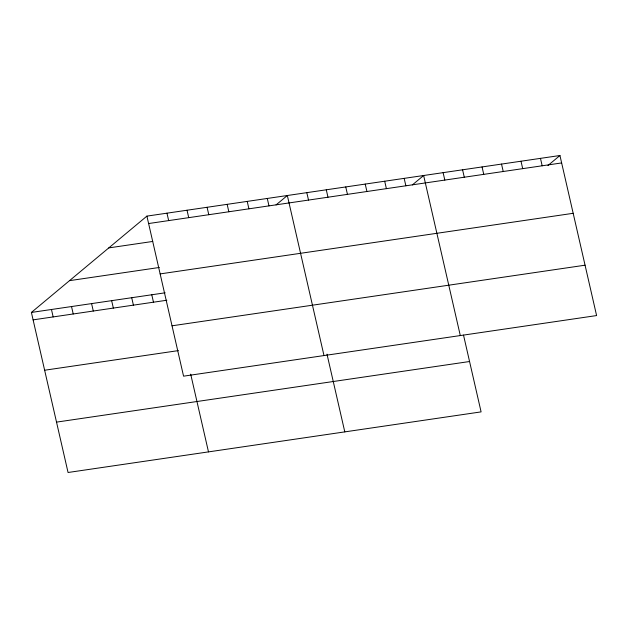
<?xml version="1.0" encoding="UTF-8"?>
<svg xmlns="http://www.w3.org/2000/svg" width="628" height="628" viewBox="0 0 628 628"><rect width="100%" height="100%" fill="white"/><g stroke="black" fill="none" stroke-linecap="round" stroke-linejoin="round"><path stroke-width="0.94" d="M463.511 335.093L481.095 411.882L68.059 472.491L31.4 312.438L146.905 216.118L559.941 155.508L596.6 315.562L183.564 376.172L146.905 216.118M276.045 204.932L287.334 195.512L323.993 355.566M412.345 184.93L423.641 175.51L460.3 335.564M547.946 165.517L559.941 155.508M148.601 223.544L561.644 162.935M108.785 247.903L152.73 241.45M69.52 280.653L159.316 267.473M160.14 273.91L573.176 213.3M31.4 312.438L165.148 292.805M33.103 319.864L166.844 300.239M172.025 325.806L585.06 265.197M44.635 370.23L178.383 350.605M56.52 422.126L469.563 361.516M540.472 158.366L542.168 165.792M520.997 161.223L522.7 168.649M501.529 164.081L503.224 171.507M482.053 166.938L483.756 174.364M462.585 169.796L464.28 177.222M443.109 172.653L444.812 180.079M404.165 178.368L405.869 185.794M384.697 181.225L386.393 188.651M365.221 184.083L366.925 191.509M345.753 186.94L347.449 194.366M326.277 189.797L327.981 197.223M306.809 192.655L308.513 200.081M326.992 354.153L344.796 431.883M267.277 198.456L268.972 205.882M247.212 201.4L248.916 208.826M227.148 204.343L228.851 211.769M207.091 207.287L208.786 214.713M187.026 210.231L188.73 217.657M166.962 213.175L168.665 220.601M190.692 374.155L208.488 451.885M151.772 294.767L153.475 302.201M131.707 297.711L133.411 305.145M111.651 300.663L113.346 308.089M91.586 303.607L93.289 311.033M71.521 306.55L73.225 313.976M51.465 309.494L53.16 316.92"/></g></svg>
